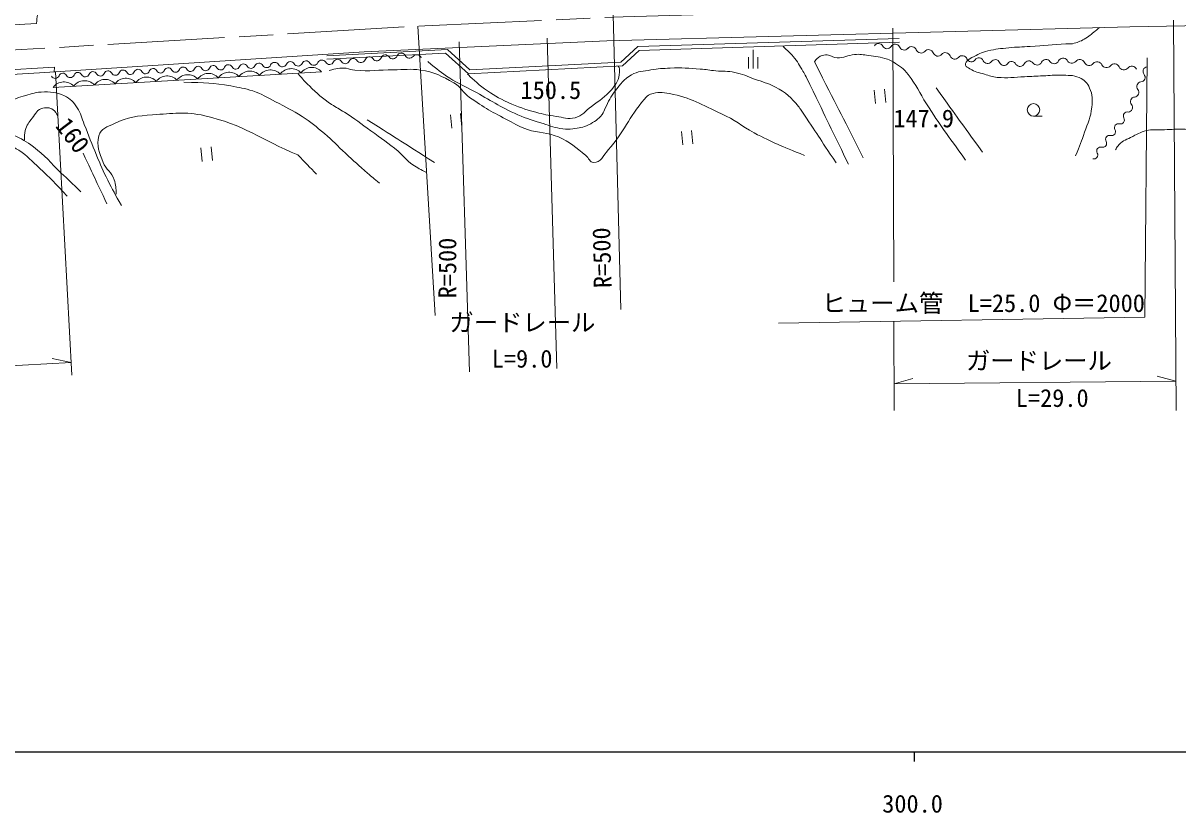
# Model space of a CAD drawing. Units: millimetres, scale not verified. Extents: x 40000 to 680000, y 20000 to 380000.
# Drawn here: x 276436 to 395113, y 198715 to 279836 of the extents above; entities that cross this region are included whole.
import ezdxf
from ezdxf.enums import TextEntityAlignment as Align

# ---------------------------------------------------------------- set-up
doc = ezdxf.new("R2010")
doc.units = ezdxf.units.MM
doc.header["$LTSCALE"] = 1000
doc.linetypes.add('CHAIN', pattern=[18.5, 12, -1.5, 3.5, -1.5])
for name, color, linetype, lineweight in [('M-BGD', 7, 'Continuous', 13), ('M-BMK', 2, 'CHAIN', 13), ('M-STR-HTXT', 7, 'Continuous', 13), ('M-TTL-BAND', 7, 'Continuous', 25)]:
    doc.layers.add(name, color=color, linetype=linetype, lineweight=lineweight)
doc.styles.add('ＭＳ ゴシック', font='')
doc.styles.get('ＭＳ ゴシック').set_extended_font_data('MS Gothic')

msp = doc.modelspace()

# ---------------------------------------------------------------- linework, layer by layer
at = {"layer": 'M-BGD'}
for p, q in [((434942, 280197), (390183, 279456)), ((339594, 277423), (366481, 278264)), ((339756, 277027), (366494, 277865)), ((307642, 276485), (320034, 277111)), ((307659, 276136), (319837, 276751)), ((319837, 276751), (322200, 274620)), ((320034, 277111), (322345, 275028)), ((337874, 275832), (339594, 277423)), ((338040, 275440), (339756, 277027)), ((351468, 277080), (351468, 275168)), ((322200, 274620), (338040, 275440)), ((322345, 275028), (337874, 275832)), ((350996, 276325), (350996, 275168)), ((351941, 276325), (351941, 275168)), ((224995, 272115), (279652, 275303)), ((279521, 273238), (307111, 274842)), ((279652, 275303), (279629, 274817)), ((364943, 273061), (365084, 271668)), ((363899, 272956), (364040, 271563)), ((320353, 270429), (320494, 269036)), ((321398, 270535), (321539, 269142)), ((380271, 270278), (381178, 270278)), ((344094, 268714), (344235, 267321)), ((345139, 268820), (345280, 267427)), ((295759, 267123), (295900, 265730)), ((294714, 267017), (294855, 265624))]:
    msp.add_line(p, q, dxfattribs=at)
for points in [[(390183, 279456), (336433, 278021), (311492, 276899), (278122, 274719), (224400, 271561), (186357, 269412), (174982, 268732)], [(205621, 275401), (227068, 276804), (256845, 278583), (277814, 279781)]]:
    msp.add_lwpolyline(points, dxfattribs=at)
msp.add_circle((380271, 270926), 648, dxfattribs=at)
for centre, radius, start, end in [((364345, 277247), 492, 27.10837, 148.20108), ((313664, 276100), 467, 34.4751, 159.0391), ((315307, 276295), 467, 34.4751, 159.0391), ((316147, 276713), 480, 198.6284, 321.40168), ((316897, 276114), 480, 18.6284, 141.40168), ((341420, 277202), 530, 32.92235, 33.44378), ((365221, 277695), 492, 207.10837, 328.20108), ((366057, 277177), 492, 27.10837, 148.20108), ((366975, 277582), 513, 200.74234, 319.02167), ((367750, 276909), 513, 20.74234, 139.02167), ((368710, 277273), 513, 200.74234, 319.02167), ((369485, 276600), 513, 20.74234, 139.02167), ((370445, 276963), 513, 200.74234, 319.02167), ((371220, 276290), 513, 20.74234, 139.02167), ((294437, 274983), 424, 27.20098, 158.65673), ((295983, 275062), 424, 27.20098, 158.65673), ((297529, 275141), 424, 27.20098, 158.65673), ((298284, 275529), 424, 207.20098, 338.65673), ((299074, 275220), 424, 27.20098, 158.65673), ((299846, 275636), 452, 209.39358, 336.28399), ((300674, 275273), 452, 29.39358, 156.28399), ((301462, 275716), 452, 209.39358, 336.28399), ((302290, 275353), 452, 29.39358, 156.28399), ((303077, 275797), 452, 209.39358, 336.28399), ((303905, 275433), 452, 29.39358, 156.28399), ((304693, 275877), 452, 209.39358, 336.28399), ((305521, 275513), 452, 29.39358, 156.28399), ((306309, 275957), 452, 209.39358, 336.28399), ((307137, 275593), 452, 29.39358, 156.28399), ((307925, 276037), 452, 209.39358, 336.28399), ((308752, 275673), 452, 29.39358, 156.28399), ((309540, 276117), 452, 209.39358, 336.28399), ((310368, 275753), 452, 29.39358, 156.28399), ((311147, 276240), 467, 214.4751, 339.0391), ((312020, 275905), 467, 34.4751, 159.0391), ((312791, 276435), 467, 214.4751, 339.0391), ((314434, 276629), 467, 214.4751, 339.0391), ((372180, 276654), 513, 200.74234, 319.02167), ((372955, 275980), 513, 20.74234, 139.02167), ((373879, 276344), 480, 202.25776, 325.00336), ((374665, 275793), 480, 22.25776, 145.00336), ((375554, 276157), 480, 202.25776, 325.00336), ((376340, 275607), 480, 22.25776, 145.00336), ((377228, 275970), 480, 202.25776, 325.00336), ((378015, 275420), 480, 22.25776, 145.00336), ((378876, 275897), 511, 215.31447, 333.83338), ((379794, 275446), 511, 35.31447, 153.83338), ((380629, 276037), 511, 215.31447, 333.83338), ((381547, 275586), 511, 35.31447, 153.83338), ((382381, 276177), 511, 215.31447, 333.83338), ((383299, 275726), 511, 35.31447, 153.83338), ((384199, 276244), 531, 204.68443, 320.78908), ((385022, 275572), 531, 24.68443, 140.78908), ((385987, 276016), 531, 204.68443, 320.78908), ((386810, 275345), 531, 24.68443, 140.78908), ((387774, 275788), 531, 204.68443, 320.78908), ((388597, 275117), 531, 24.68443, 140.78908), ((389562, 275560), 531, 204.68443, 320.78908), ((390385, 274889), 531, 24.68443, 140.78908), ((392001, 274870), 478, 95.83688, 218.91946), ((279733, 274580), 424, 207.20098, 338.65673), ((280524, 274271), 424, 27.20098, 158.65673), ((281279, 274659), 424, 207.20098, 338.65673), ((282070, 274350), 424, 27.20098, 158.65673), ((282825, 274738), 424, 207.20098, 338.65673), ((283616, 274429), 424, 27.20098, 158.65673), ((284371, 274818), 424, 207.20098, 338.65673), ((285162, 274509), 424, 27.20098, 158.65673), ((285917, 274897), 424, 207.20098, 338.65673), ((287000, 272791), 1380, 42.94442, 143.71264), ((286707, 274588), 424, 27.20098, 158.65673), ((287463, 274976), 424, 207.20098, 338.65673), ((288253, 274667), 424, 27.20098, 158.65673), ((289123, 272915), 1380, 42.94442, 143.71264), ((289008, 275055), 424, 207.20098, 338.65673), ((289799, 274746), 424, 27.20098, 158.65673), ((291245, 273038), 1380, 42.94442, 143.71264), ((290554, 275134), 424, 207.20098, 338.65673), ((291345, 274825), 424, 27.20098, 158.65673), ((292100, 275213), 424, 207.20098, 338.65673), ((293367, 273162), 1380, 42.94442, 143.71264), ((292891, 274904), 424, 27.20098, 158.65673), ((293646, 275292), 424, 207.20098, 338.65673), ((295489, 273285), 1380, 42.94442, 143.71264), ((295192, 275371), 424, 207.20098, 338.65673), ((296738, 275450), 424, 207.20098, 338.65673), ((297612, 273409), 1380, 42.94442, 143.71264), ((299734, 273532), 1380, 42.94442, 143.71264), ((301856, 273655), 1380, 42.94442, 143.71264), ((303979, 273779), 1380, 42.94442, 143.71264), ((306101, 273902), 1380, 42.94442, 143.71264), ((391258, 274270), 478, 275.83688, 38.91946), ((280633, 272421), 1380, 42.94442, 143.71264), ((282756, 272545), 1380, 42.94442, 143.71264), ((284878, 272668), 1380, 42.94442, 143.71264), ((390612, 272719), 478, 275.83688, 38.91946), ((391355, 273320), 478, 95.83688, 218.91946), ((390709, 271769), 478, 95.83688, 218.91946), ((389913, 270298), 409, 75.67186, 209.92212), ((389966, 271169), 478, 275.83688, 38.91946), ((389002, 269097), 409, 75.67186, 209.92212), ((389204, 269890), 409, 255.67186, 29.92212), ((388090, 267897), 409, 75.67186, 209.92212), ((388293, 268689), 409, 255.67186, 29.92212), ((387179, 266696), 409, 75.67186, 209.92212), ((387382, 267489), 409, 255.67186, 29.92212), ((386470, 266288), 409, 255.67186, 29.92212)]:
    msp.add_arc(centre, radius, start, end, dxfattribs=at)
for points, knots in [([(277814, 279781), (277882, 280567), (277924, 280834), (278086, 281490), (278309, 282394), (278546, 282875), (278974, 283702), (279473, 284669), (279806, 285198), (280516, 286024), (280892, 286461), (281168, 286653), (281648, 286974), (282285, 287400), (282723, 287500), (283434, 287784), (284072, 288039), (284441, 288150), (285096, 288355), (285661, 288532), (285974, 288647), (286550, 288781), (286838, 288848), (287036, 288767), (287298, 288906), (287690, 289113), (287922, 289265), (288170, 289633), (288392, 289961), (288473, 290202), (288482, 290599), (288488, 290863), (288408, 291004), (288357, 291263), (288236, 291883), (288183, 292083), (288004, 292842)], [0, 0, 0, 0, 1, 1, 1, 2, 2, 2, 3, 3, 3, 4, 4, 4, 5, 5, 5, 6, 6, 6, 7, 7, 7, 8, 8, 8, 9, 9, 9, 10, 10, 10, 11, 11, 11, 12, 12, 12, 12]), ([(387040, 279372), (386849, 279206), (386794, 279163), (386633, 279032), (386205, 278683), (385978, 278459), (385496, 278190), (385052, 277943), (384775, 277844), (384281, 277723), (384026, 277661), (383872, 277722), (383611, 277707), (382173, 277628), (381371, 277542), (379934, 277443), (379071, 277383), (378584, 277388), (377722, 277302), (376883, 277219), (376406, 277180), (375588, 276975), (374918, 276807), (374561, 276631), (373952, 276305), (373692, 276166), (373518, 276087), (373360, 275838), (373294, 275733), (373259, 275644), (373298, 275526), (373369, 275313), (373543, 275270), (373734, 275153), (374265, 274825), (374629, 274762), (375230, 274592), (375742, 274446), (376023, 274312), (376554, 274265), (377645, 274168), (378263, 274286), (379358, 274327), (380107, 274355), (380525, 274390), (381274, 274420), (381986, 274449), (382385, 274512), (383097, 274483), (383839, 274452), (384307, 274543), (384982, 274233), (385518, 273988), (385791, 273692), (386041, 273158), (386368, 272460), (386335, 271963), (386259, 271196), (386157, 270157), (385861, 269614), (385527, 268625), (385200, 267660), (385061, 267331), (384577, 266195)], [0, 0, 0, 0, 1, 1, 1, 2, 2, 2, 3, 3, 3, 4, 4, 4, 5, 5, 5, 6, 6, 6, 7, 7, 7, 8, 8, 8, 9, 9, 9, 10, 10, 10, 11, 11, 11, 12, 12, 12, 13, 13, 13, 14, 14, 14, 15, 15, 15, 16, 16, 16, 17, 17, 17, 18, 18, 18, 19, 19, 19, 20, 20, 20, 21, 21, 21, 21]), ([(388707, 266823), (388789, 267003), (388843, 267067), (388949, 267210), (389312, 267705), (389707, 267806), (390251, 268090), (390869, 268413), (391216, 268621), (391891, 268796), (392473, 268947), (392828, 268848), (393429, 268872), (394277, 268906), (394753, 268942), (395603, 268934), (396280, 268929), (396658, 268794), (397334, 268839), (398034, 268887), (398461, 268851), (399110, 269120), (399596, 269322), (399862, 269492), (400231, 269867), (400719, 270363), (400895, 270737), (401197, 271363), (401590, 272178), (401621, 272709), (401929, 273560), (402177, 274243), (402266, 274651), (402615, 275289), (402934, 275872), (403107, 276224), (403581, 276691), (404021, 277126), (404358, 277272), (404905, 277563), (405544, 277904), (405927, 278074), (406634, 278233), (407135, 278346), (407436, 278422), (407943, 278342), (408321, 278283), (408489, 278224), (408877, 278046)], [0, 0, 0, 0, 1, 1, 1, 2, 2, 2, 3, 3, 3, 4, 4, 4, 5, 5, 5, 6, 6, 6, 7, 7, 7, 8, 8, 8, 9, 9, 9, 10, 10, 10, 11, 11, 11, 12, 12, 12, 13, 13, 13, 14, 14, 14, 15, 15, 15, 16, 16, 16, 16]), ([(356910, 274319), (356760, 274597), (356714, 274672), (356583, 274895), (356227, 275500), (356042, 275857), (355586, 276391), (355214, 276825), (355050, 276980), (354542, 277419)], [0, 0, 0, 0, 1, 1, 1, 2, 2, 2, 3, 3, 3, 3]), ([(357753, 275866), (357963, 276140), (358068, 276289), (358360, 276427), (358621, 276550), (358797, 276590), (359085, 276567), (359493, 276535), (359680, 276287), (360090, 276263), (360804, 276223), (361176, 276546), (361889, 276614), (362444, 276667), (362760, 276582), (363314, 276520), (364092, 276434), (364527, 276344), (365277, 276123), (365514, 276054), (365635, 275974), (365843, 275842), (366510, 275420), (366925, 275186), (367404, 274558), (368243, 273455), (368526, 272710), (369273, 271543), (370755, 269230), (371319, 268505), (373292, 265771)], [0, 0, 0, 0, 1, 1, 1, 2, 2, 2, 3, 3, 3, 4, 4, 4, 5, 5, 5, 6, 6, 6, 7, 7, 7, 8, 8, 8, 9, 9, 9, 10, 10, 10, 10]), ([(356332, 270985), (356245, 271119), (356206, 271158), (356121, 271265), (355376, 272212), (354824, 272685), (353761, 273251), (352965, 273676), (352458, 273783), (351611, 274093), (350825, 274380), (350396, 274593), (349578, 274770), (348826, 274933), (348381, 274859), (347615, 274934), (346993, 274995), (346650, 275080), (346026, 275121), (344824, 275200), (344146, 275266), (342942, 275214), (342163, 275181), (341722, 275166), (340956, 275027), (340158, 274883), (339649, 274917), (338946, 274513), (338154, 274059), (337854, 273584), (337277, 272876), (336772, 272256), (336633, 271808), (336259, 271102), (336125, 270849), (336102, 270677), (335931, 270447), (335528, 269903), (335158, 269699), (334553, 269396), (333963, 269100), (333570, 269072), (332917, 268975), (332520, 268916), (332287, 268925), (331889, 268975), (331083, 269076), (330652, 269263), (329879, 269513), (328848, 269846), (328256, 270001), (327262, 270432), (325406, 271236), (324478, 271919), (322697, 272878), (321753, 273386), (321186, 273607), (320283, 274186), (319358, 274780), (319044, 275044), (318039, 275884)], [0, 0, 0, 0, 1, 1, 1, 2, 2, 2, 3, 3, 3, 4, 4, 4, 5, 5, 5, 6, 6, 6, 7, 7, 7, 8, 8, 8, 9, 9, 9, 10, 10, 10, 11, 11, 11, 12, 12, 12, 13, 13, 13, 14, 14, 14, 15, 15, 15, 16, 16, 16, 17, 17, 17, 18, 18, 18, 19, 19, 19, 20, 20, 20, 20]), ([(337604, 275417), (337722, 275223), (337750, 275042), (337735, 274790), (337691, 274035), (337402, 273618), (336925, 273030), (336256, 272204), (335680, 271933), (334838, 271285), (334203, 270797), (333931, 270313), (333155, 270117), (332416, 269930), (331963, 270149), (331208, 270257), (330390, 270374), (329932, 270457), (329136, 270678), (327991, 270994), (327349, 271197), (326269, 271690), (325277, 272143), (324742, 272459), (323855, 273092), (323124, 273614), (322387, 274351), (322110, 274588), (322110, 274588), (322110, 274588), (322110, 274588)], [0, 0, 0, 0, 1, 1, 1, 2, 2, 2, 3, 3, 3, 4, 4, 4, 5, 5, 5, 6, 6, 6, 7, 7, 7, 8, 8, 8, 9, 9, 9, 10, 10, 10, 10]), ([(317906, 264503), (317235, 264814), (317008, 264934), (316484, 265293), (315823, 265746), (315581, 266159), (314965, 266672), (313919, 267544), (313285, 267973), (312184, 268775), (311131, 269544), (310546, 269984), (309450, 270691), (308948, 271016), (308637, 271152), (308142, 271486), (307180, 272135), (306674, 272560), (305852, 273379), (305385, 273844), (305217, 274015), (304707, 274617)], [0, 0, 0, 0, 1, 1, 1, 2, 2, 2, 3, 3, 3, 4, 4, 4, 5, 5, 5, 6, 6, 6, 7, 7, 7, 7]), ([(307897, 274966), (308639, 275154), (308950, 275282), (309626, 275200), (309989, 275155), (310173, 275017), (310537, 274989), (312085, 274872), (312958, 275028), (314510, 275036), (315589, 275042), (316204, 275166), (317272, 275013), (318692, 274809), (319447, 274397), (320702, 273704), (321455, 273289), (321609, 272698), (322315, 272209), (323815, 271168), (324710, 270658), (326334, 269825), (327075, 269445), (327472, 269176), (328262, 268914), (329478, 268509), (330269, 268636), (331452, 268143), (332671, 267634), (333208, 267054), (334256, 266250), (334594, 265990), (334649, 265521), (335062, 265514), (335814, 265500), (336056, 266227), (336569, 266811), (338223, 268691), (338675, 270116), (340285, 272033), (340486, 272272), (340625, 272410), (340916, 272524), (341630, 272803), (342125, 272737), (342879, 272594), (345072, 272180), (346170, 271441), (348207, 270526), (349594, 269902), (350229, 269279), (351571, 268563), (353518, 267525), (354258, 267258), (356724, 266250)], [0, 0, 0, 0, 1, 1, 1, 2, 2, 2, 3, 3, 3, 4, 4, 4, 5, 5, 5, 6, 6, 6, 7, 7, 7, 8, 8, 8, 9, 9, 9, 10, 10, 10, 11, 11, 11, 12, 12, 12, 13, 13, 13, 14, 14, 14, 15, 15, 15, 16, 16, 16, 17, 17, 17, 18, 18, 18, 18]), ([(280977, 262069), (279656, 263466), (279296, 263871), (278131, 264935), (277320, 265676), (276927, 266181), (276002, 266773), (275249, 267256), (274759, 267416), (273925, 267739), (272565, 268267), (271748, 268407), (270383, 268923), (269385, 269301), (268842, 269557), (267880, 270019), (266928, 270476), (266392, 270731), (265481, 271265), (264449, 271871), (263881, 272246), (262973, 273026), (262640, 273311), (262517, 273410), (262141, 273779)], [0, 0, 0, 0, 1, 1, 1, 2, 2, 2, 3, 3, 3, 4, 4, 4, 5, 5, 5, 6, 6, 6, 7, 7, 7, 8, 8, 8, 8]), ([(263596, 273865), (264187, 273486), (264336, 273390), (264811, 273088), (265620, 272573), (266037, 272221), (266889, 271779), (267430, 271498), (267745, 271365), (268301, 271115), (269835, 270423), (270672, 269976), (272248, 269385), (273477, 268925), (274242, 268875), (275441, 268342), (276294, 267962), (276740, 267671), (277498, 267126), (278733, 266239), (279224, 265498), (280329, 264453), (281128, 263696), (281378, 263460), (282374, 262515)], [0, 0, 0, 0, 1, 1, 1, 2, 2, 2, 3, 3, 3, 4, 4, 4, 5, 5, 5, 6, 6, 6, 7, 7, 7, 8, 8, 8, 8]), ([(313049, 263401), (312457, 263892), (312305, 264023), (311834, 264429), (310932, 265205), (310445, 265660), (309567, 266462), (308709, 267246), (308282, 267745), (307394, 268495), (306534, 269222), (306049, 269635), (305104, 270247), (304079, 270912), (303457, 271209), (302370, 271766), (301472, 272226), (300991, 272548), (300033, 272865), (299179, 273147), (298673, 273211), (297790, 273379), (295927, 273732), (295215, 273694), (292953, 273776)], [0, 0, 0, 0, 1, 1, 1, 2, 2, 2, 3, 3, 3, 4, 4, 4, 5, 5, 5, 6, 6, 6, 7, 7, 7, 8, 8, 8, 8]), ([(286560, 261086), (285855, 262309), (285656, 262651), (285142, 263688), (284650, 264681), (284410, 265255), (283974, 266274), (283453, 267489), (283231, 268198), (282727, 269421), (282450, 270094), (282404, 270532), (281995, 271134), (281601, 271715), (281324, 272072), (280686, 272365), (279824, 272761), (279236, 272802), (278287, 272754), (277552, 272718), (277159, 272531), (276449, 272334), (275739, 272137), (275379, 271891), (274658, 271742), (273641, 271531), (273047, 271529), (272009, 271524), (271064, 271519), (270539, 271653), (269594, 271680), (269071, 271694), (268731, 271896), (268255, 271680), (267297, 271246), (266589, 270170), (266261, 269872), (266261, 269872), (266261, 269872), (266261, 269872)], [0, 0, 0, 0, 1, 1, 1, 2, 2, 2, 3, 3, 3, 4, 4, 4, 5, 5, 5, 6, 6, 6, 7, 7, 7, 8, 8, 8, 9, 9, 9, 10, 10, 10, 11, 11, 11, 12, 12, 12, 13, 13, 13, 13]), ([(280016, 270187), (279938, 270459), (279856, 270615), (279656, 270816), (279320, 271157), (278933, 271188), (278462, 271097), (277896, 270987), (277742, 270540), (277382, 270089), (277025, 269642), (276799, 269368), (276665, 268812), (276575, 268436), (276561, 268252), (276582, 267825)], [0, 0, 0, 0, 1, 1, 1, 2, 2, 2, 3, 3, 3, 4, 4, 4, 5, 5, 5, 5]), ([(285990, 262258), (286000, 262904), (285972, 263190), (285803, 263754), (285567, 264544), (284953, 264759), (284658, 265530), (284272, 266540), (283960, 267212), (284214, 268264), (284402, 269041), (285104, 269182), (285827, 269526), (287238, 270198), (288169, 270316), (289729, 270414), (291825, 270544), (293057, 270788), (295104, 270320), (299052, 269418), (300928, 267871), (304661, 266301), (304661, 266301), (304661, 266301), (304661, 266301), (305419, 265525), (305895, 265037), (306601, 264315)], [0, 0, 0, 0, 1, 1, 1, 2, 2, 2, 3, 3, 3, 4, 4, 4, 5, 5, 5, 6, 6, 6, 7, 7, 7, 8, 8, 8, 9, 9, 9, 9])]:
    msp.add_open_spline(points, degree=3, knots=knots, dxfattribs=at)
for points in [[(362777, 266005), (360265, 270936), (360265, 270936), (357753, 275866)], [(361249, 265351), (359079, 269835), (359079, 269835), (356910, 274319)], [(370278, 273179), (372650, 269872), (372650, 269872), (375022, 266566)], [(360000, 265470), (358166, 268227), (358166, 268227), (356332, 270985)], [(311805, 269912), (315263, 267708), (315263, 267708), (318721, 265503)], [(285057, 261262), (283826, 263863), (283826, 263863), (282596, 266465)]]:
    msp.add_open_spline(points, degree=3, dxfattribs=at)
at = {"layer": 'M-BMK'}
msp.add_lwpolyline([(164395, 270661), (169809, 270500), (188974, 271686), (217960, 273594), (239472, 274900), (266685, 276552), (317727, 279566), (338110, 280485), (366837, 281308), (406372, 282540), (433011, 283367), (435887, 283531)], dxfattribs=at)
at = {"layer": 'M-STR-HTXT'}
for p, q in [((337068, 280732), (337874, 250416)), ((394654, 280147), (394930, 240058)), ((317000, 279523), (318794, 249794)), ((365831, 279333), (365921, 253256)), ((321265, 277925), (322310, 244032)), ((330300, 278304), (331289, 244363)), ((279764, 274826), (281461, 243679)), ((365935, 249206), (365967, 240063)), ((228825, 242093), (281390, 244980)), ((281390, 244980), (279435, 245391)), ((365958, 242786), (367884, 243323)), ((394909, 243073), (392974, 243571)), ((365958, 242786), (394909, 243073))]:
    msp.add_line(p, q, dxfattribs=at)
msp.add_lwpolyline([(354070, 249012), (391712, 249625), (391961, 276261)], dxfattribs=at)
at = {"layer": 'M-TTL-BAND'}
for p, q in [((40000, 205000), (579000, 205000)), ((368000, 205000), (368000, 204000))]:
    msp.add_line(p, q, dxfattribs=at)

# ---------------------------------------------------------------- texts
at = {"layer": 'M-BGD', "style": 'ＭＳ ゴシック'}
for s, p in [('150.5', (327554, 271492)), ('147.9', (365868, 268584))]:
    msp.add_text(s, height=1833, dxfattribs=at).set_placement(p, align=Align.BOTTOM_LEFT)
msp.add_text('160', height=1833, rotation=307.305, dxfattribs=at).set_placement((279236, 268921), align=Align.BOTTOM_LEFT)
at = {"layer": 'M-STR-HTXT', "style": 'ＭＳ ゴシック'}
for rotation, p in [(91.504, (337470, 252661)), (89.905, (321496, 251560))]:
    msp.add_text('R=500', height=1833, rotation=rotation, dxfattribs=at).set_placement(p, align=Align.BOTTOM_LEFT)
for s, p in [('ヒューム管\u3000L=25.0 Φ＝2000', (358504, 249610)), ('ガードレール', (320248, 247625)), ('L=9.0', (324602, 243902)), ('ガードレール', (373331, 243695)), ('L=29.0', (378457, 239865))]:
    msp.add_text(s, height=1833, dxfattribs=at).set_placement(p, align=Align.BOTTOM_LEFT)
at = {"layer": 'M-TTL-BAND', "style": 'ＭＳ ゴシック'}
msp.add_text('300.0', height=1833, dxfattribs=at).set_placement((367844, 198195), align=Align.BOTTOM_CENTER)

doc.saveas('drawing.dxf')
